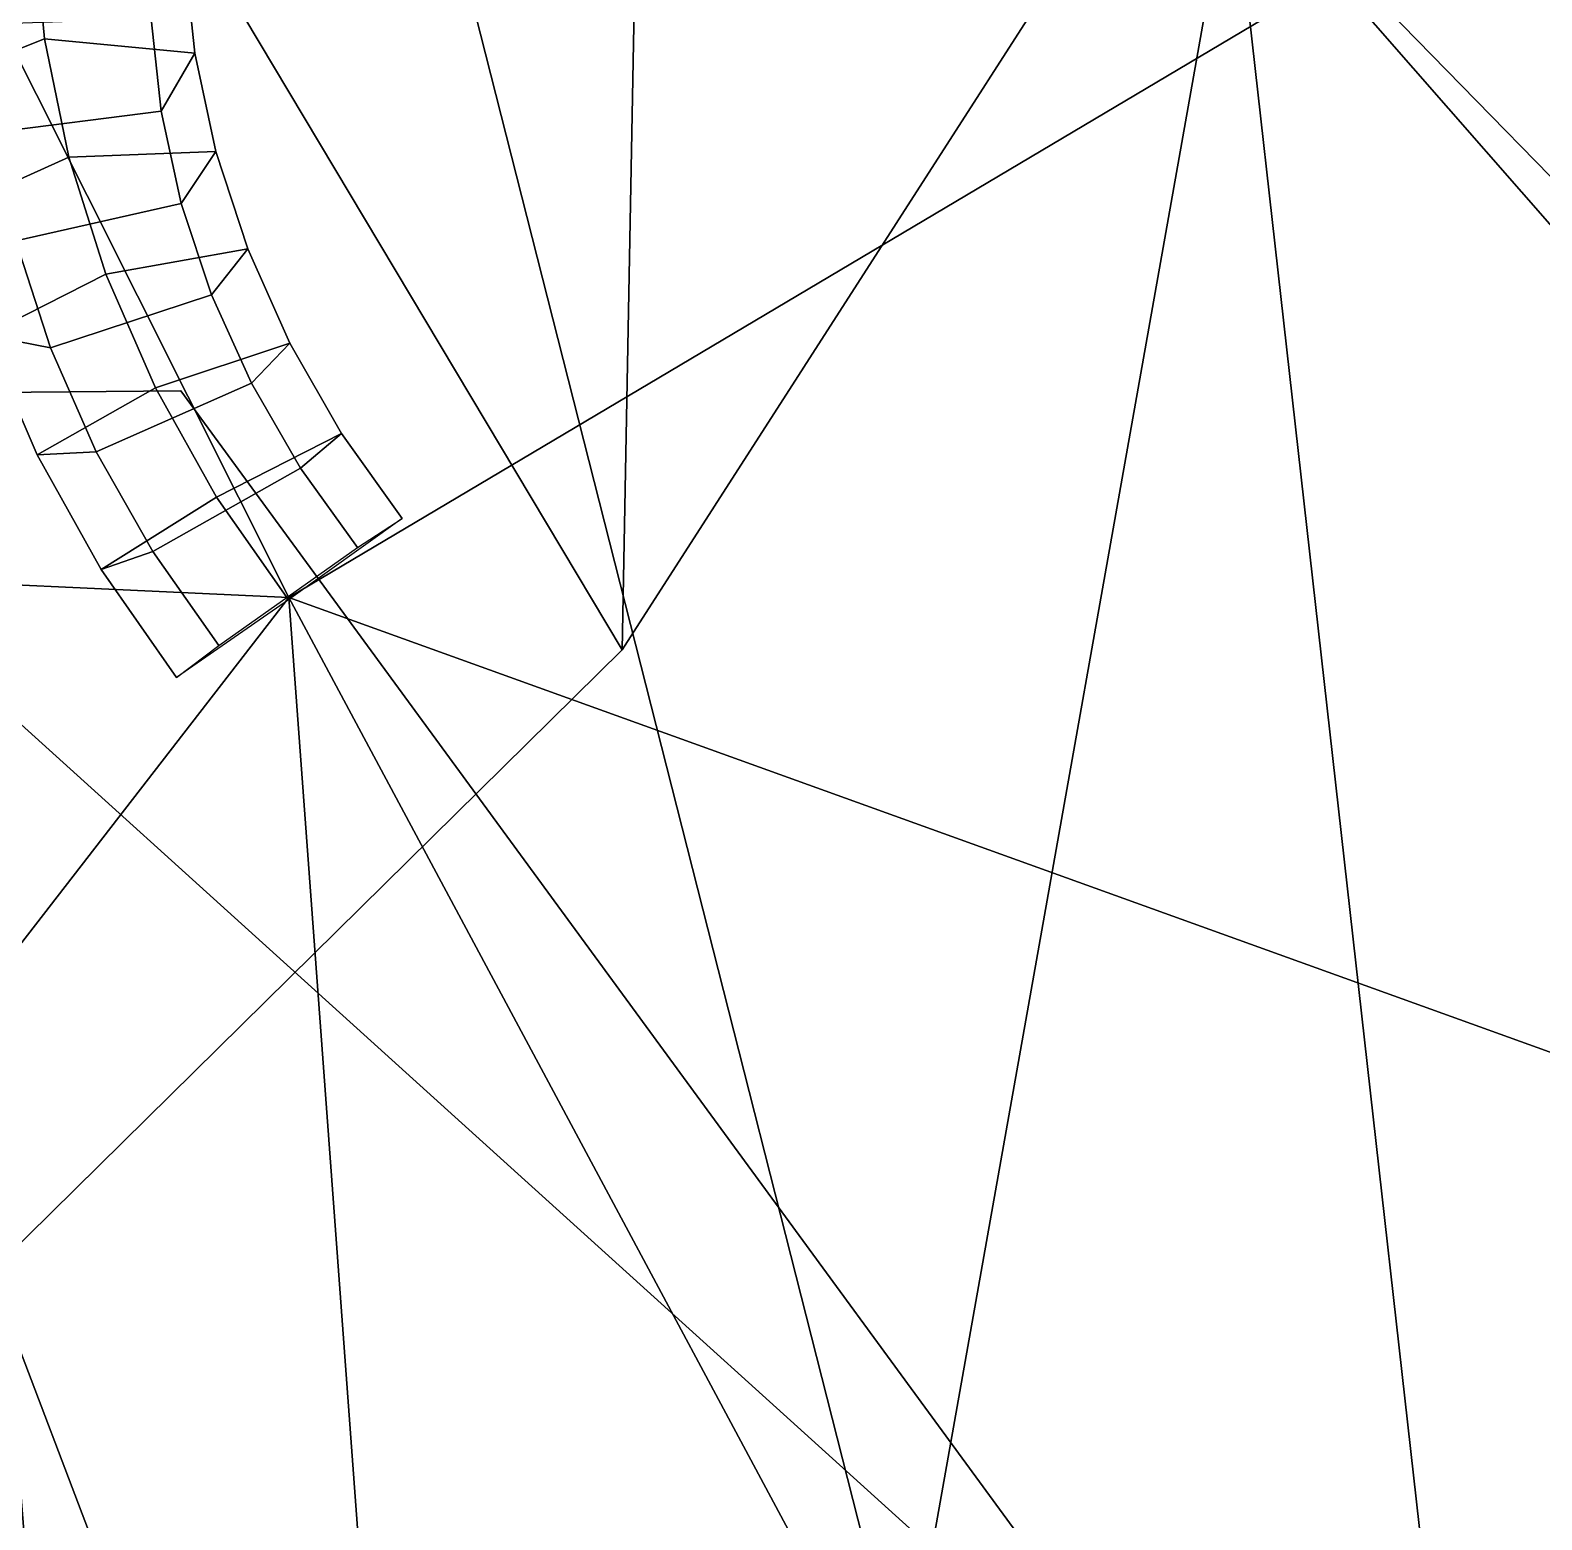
# Model space of a CAD drawing. Header units: metres. Extents: x -219 to 389, y -251 to 301.
# Drawn here: x -7.58 to 12.54, y -40.32 to -20.5 of the extents above; entities that cross this region are included whole.
import ezdxf

# ---------------------------------------------------------------- set-up
doc = ezdxf.new("R2010")
doc.units = ezdxf.units.M

msp = doc.modelspace()

# ---------------------------------------------------------------- linework, layer by layer
at = {"layer": 'Breeder_Leaf', "color": 3}
for points in [[(0.9367, 5.4382, 371.898), (0.3013, -28.7381, 365.4785), (-11.9923, -8.166, 379.2212)], [(0.9367, 5.4382, 371.898), (-11.9923, -8.166, 379.2212), (0.3013, -28.7381, 365.4785)], [(0.9367, 5.4382, 371.898), (10.0119, -13.6261, 359.0981), (0.3013, -28.7381, 365.4785)], [(0.9367, 5.4382, 371.898), (0.3013, -28.7381, 365.4785), (10.0119, -13.6261, 359.0981)], [(0.3013, -28.7381, 365.4785), (-13.9516, -42.7828, 376.6688), (-11.9923, -8.166, 379.2212)], [(0.3013, -28.7381, 365.4785), (-11.9923, -8.166, 379.2212), (-13.9516, -42.7828, 376.6688)], [(-4.1361, -28.04481, 297.8748), (-10.1827, -15.9946, 276.2018), (11.7958, -18.5804, 268.0463)], [(-4.1361, -28.04481, 297.8748), (11.7958, -18.5804, 268.0463), (-10.1827, -15.9946, 276.2018)], [(24.1288, -17.1216, 346.6184), (27.1872, -39.6735, 349.3896), (8.4138, -18.2414, 369.3118)], [(24.1288, -17.1216, 346.6184), (8.4138, -18.2414, 369.3118), (27.1872, -39.6735, 349.3896)], [(8.4138, -18.2414, 369.3118), (4.05674, -42.7505, 391.524), (-1.6582, -20.2691, 391.1974)], [(8.4138, -18.2414, 369.3118), (-1.6582, -20.2691, 391.1974), (4.05674, -42.7505, 391.524)], [(4.05674, -42.7505, 391.524), (8.4138, -18.2414, 369.3118), (10.9445, -40.7477, 368.9429)], [(4.05674, -42.7505, 391.524), (10.9445, -40.7477, 368.9429), (8.4138, -18.2414, 369.3118)], [(8.4138, -18.2414, 369.3118), (27.1872, -39.6735, 349.3896), (10.9445, -40.7477, 368.9429)], [(8.4138, -18.2414, 369.3118), (10.9445, -40.7477, 368.9429), (27.1872, -39.6735, 349.3896)], [(-4.1361, -28.04481, 297.8748), (11.7958, -18.5804, 268.0463), (27.8338, -39.5658, 261.9314)], [(-4.1361, -28.04481, 297.8748), (27.8338, -39.5658, 261.9314), (11.7958, -18.5804, 268.0463)], [(-17.2227, -20.5725, 302.6385), (-6.7033, -52.6535, 292.9797), (-24.1274, -69.4886, 305.1442)], [(-17.2227, -20.5725, 302.6385), (-24.1274, -69.4886, 305.1442), (-6.7033, -52.6535, 292.9797)], [(-17.2227, -20.5725, 302.6385), (-8.3326, -32.03836, 281.6388), (-6.7033, -52.6535, 292.9797)], [(-17.2227, -20.5725, 302.6385), (-6.7033, -52.6535, 292.9797), (-8.3326, -32.03836, 281.6388)], [(-12.5463, -25.3558, 301.798), (-5.5753, -25.2957, 277.2442), (8.2198, -44.1292, 280.5975)], [(-12.5463, -25.3558, 301.798), (8.2198, -44.1292, 280.5975), (-5.5753, -25.2957, 277.2442)], [(-12.5463, -25.3558, 301.798), (4.3536, -69.8374, 288.2879), (-21.3414, -50.9409, 311.2319)], [(-12.5463, -25.3558, 301.798), (-21.3414, -50.9409, 311.2319), (4.3536, -69.8374, 288.2879)], [(-12.5463, -25.3558, 301.798), (8.2198, -44.1292, 280.5975), (4.3536, -69.8374, 288.2879)], [(-12.5463, -25.3558, 301.798), (4.3536, -69.8374, 288.2879), (8.2198, -44.1292, 280.5975)], [(-4.1361, -28.04481, 297.8748), (-13.3593, -39.9552, 321.5872), (-23.6919, -27.1374, 307.2829)], [(-4.1361, -28.04481, 297.8748), (-23.6919, -27.1374, 307.2829), (-13.3593, -39.9552, 321.5872)], [(-1.4404, -64.5935, 324.3927), (-13.3593, -39.9552, 321.5872), (-4.1361, -28.04481, 297.8748)], [(-1.4404, -64.5935, 324.3927), (-4.1361, -28.04481, 297.8748), (-13.3593, -39.9552, 321.5872)], [(-4.1361, -28.04481, 297.8748), (27.8338, -39.5658, 261.9314), (9.2624, -53.04527, 293.8242)], [(-4.1361, -28.04481, 297.8748), (9.2624, -53.04527, 293.8242), (27.8338, -39.5658, 261.9314)], [(-1.4404, -64.5935, 324.3927), (-4.1361, -28.04481, 297.8748), (9.2624, -53.04527, 293.8242)], [(-1.4404, -64.5935, 324.3927), (9.2624, -53.04527, 293.8242), (-4.1361, -28.04481, 297.8748)], [(27.8338, -39.5658, 261.9314), (43.9054, -67.9363, 261.8412), (9.2624, -53.04527, 293.8242)], [(27.8338, -39.5658, 261.9314), (9.2624, -53.04527, 293.8242), (43.9054, -67.9363, 261.8412)], [(27.1872, -39.6735, 349.3896), (25.956, -63.1978, 355.8663), (10.9445, -40.7477, 368.9429)], [(27.1872, -39.6735, 349.3896), (10.9445, -40.7477, 368.9429), (25.956, -63.1978, 355.8663)]]:
    msp.add_3dface(points, dxfattribs=at)
at = {"layer": 'Breeder_Petiole', "color": 3}
for points in [[(-6.1936, -17.6331, 158.0217), (-8.9507, -20.9207, 163.0545), (-8.2545, -18.6849, 164.8943), (-5.3882, -15.267, 159.6407)], [(-8.9633, -17.1835, 157.0241), (-11.6532, -20.3911, 161.9214), (-8.9507, -20.9207, 163.0545), (-6.1936, -17.6331, 158.0217)], [(-7.5354, -19.04103, 298.1433), (-7.3894, -20.6086, 298.6953), (-9.02483, -21.2627, 297.2811), (-9.174, -19.617, 296.6991)], [(-5.5253, -19.4974, 297.1297), (-5.3902, -20.8022, 297.581), (-7.3894, -20.6086, 298.6953), (-7.5354, -19.04103, 298.1433)], [(-5.97, -20.3446, 295.0835), (-5.838, -21.5713, 295.5049), (-5.3902, -20.8022, 297.581), (-5.5253, -19.4974, 297.1297)], [(-8.212, -20.418, 294.8189), (-8.0715, -21.8542, 295.3206), (-5.838, -21.5713, 295.5049), (-5.97, -20.3446, 295.0835)], [(-7.3894, -20.6086, 298.6953), (-7.06677, -22.1827, 299.1445), (-8.6899, -22.9157, 297.7552), (-9.02483, -21.2627, 297.2811)], [(-5.3902, -20.8022, 297.581), (-5.1084, -22.1105, 297.9463), (-7.06677, -22.1827, 299.1445), (-7.3894, -20.6086, 298.6953)], [(-5.838, -21.5713, 295.5049), (-5.5684, -22.8006, 295.8452), (-5.1084, -22.1105, 297.9463), (-5.3902, -20.8022, 297.581)], [(-8.0715, -21.8542, 295.3206), (-7.7692, -23.2954, 295.7278), (-5.5684, -22.8006, 295.8452), (-5.838, -21.5713, 295.5049)], [(-5.1084, -22.1105, 297.9463), (-4.6841, -23.4026, 298.2199), (-6.5721, -23.7395, 299.484), (-7.06677, -22.1827, 299.1445)], [(-5.5684, -22.8006, 295.8452), (-5.165, -24.01417, 296.0992), (-4.6841, -23.4026, 298.2199), (-5.1084, -22.1105, 297.9463)], [(-7.06677, -22.1827, 299.1445), (-6.5721, -23.7395, 299.484), (-8.1744, -24.5511, 298.1143), (-8.6899, -22.9157, 297.7552)], [(-8.6899, -22.9157, 297.7552), (-8.1744, -24.5511, 298.1143), (-7.3097, -24.7198, 296.0344), (-7.7692, -23.2954, 295.7278)], [(-7.7692, -23.2954, 295.7278), (-7.3097, -24.7198, 296.0344), (-5.165, -24.01417, 296.0992), (-5.5684, -22.8006, 295.8452)], [(-4.6841, -23.4026, 298.2199), (-4.1238, -24.6591, 298.3978), (-5.913, -25.2556, 299.7089), (-6.5721, -23.7395, 299.484)], [(-5.165, -24.01417, 296.0992), (-4.634, -25.1935, 296.2632), (-4.1238, -24.6591, 298.3978), (-4.6841, -23.4026, 298.2199)], [(-6.5721, -23.7395, 299.484), (-5.913, -25.2556, 299.7089), (-7.486, -26.1443, 298.3531), (-8.1744, -24.5511, 298.1143)], [(-7.3097, -24.7198, 296.0344), (-6.7, -26.1062, 296.2357), (-4.634, -25.1935, 296.2632), (-5.165, -24.01417, 296.0992)], [(-8.1744, -24.5511, 298.1143), (-7.486, -26.1443, 298.3531), (-6.7, -26.1062, 296.2357), (-7.3097, -24.7198, 296.0344)], [(-4.1238, -24.6591, 298.3978), (-3.4358, -25.8611, 298.4772), (-5.09944, -26.7083, 299.8155), (-5.913, -25.2556, 299.7089)], [(-4.634, -25.1935, 296.2632), (-3.9834, -26.3211, 296.3346), (-3.4358, -25.8611, 298.4772), (-4.1238, -24.6591, 298.3978)], [(-5.913, -25.2556, 299.7089), (-5.09944, -26.7083, 299.8155), (-6.635, -27.6714, 298.4678), (-7.486, -26.1443, 298.3531)], [(-6.7, -26.1062, 296.2357), (-5.9492, -27.4335, 296.3288), (-3.9834, -26.3211, 296.3346), (-4.634, -25.1935, 296.2632)], [(-3.4358, -25.8611, 298.4772), (-2.6306, -26.9905, 298.4572), (-4.1434, -28.07562, 299.8025), (-5.09944, -26.7083, 299.8155)], [(-3.9834, -26.3211, 296.3346), (-3.2229, -27.3798, 296.3124), (-2.6306, -26.9905, 298.4572), (-3.4358, -25.8611, 298.4772)], [(-7.486, -26.1443, 298.3531), (-6.635, -27.6714, 298.4678), (-5.9492, -27.4335, 296.3288), (-6.7, -26.1062, 296.2357)], [(-5.9492, -27.4335, 296.3288), (-5.06869, -28.6818, 296.3123), (-3.2229, -27.3798, 296.3124), (-3.9834, -26.3211, 296.3346)], [(-5.09944, -26.7083, 299.8155), (-4.1434, -28.07562, 299.8025), (-5.6343, -29.1094, 298.4569), (-6.635, -27.6714, 298.4678)], [(-6.635, -27.6714, 298.4678), (-5.6343, -29.1094, 298.4569), (-5.06869, -28.6818, 296.3123), (-5.9492, -27.4335, 296.3288)]]:
    msp.add_3dface(points, dxfattribs=at)
at = {"layer": 'Breeder_Stipule', "color": 3}
for points in [[(-1.3541, -8.1131, 141.0006), (44.7787, -36.8715, 103.3781), (52.73, -33.082, 142.9567)], [(-1.3541, -8.1131, 141.0006), (52.73, -33.082, 142.9567), (44.7787, -36.8715, 103.3781)], [(52.73, -33.082, 142.9567), (37.3143, -47.6546, 175.2339), (-1.3541, -8.1131, 141.0006)], [(52.73, -33.082, 142.9567), (-1.3541, -8.1131, 141.0006), (37.3143, -47.6546, 175.2339)]]:
    msp.add_3dface(points, dxfattribs=at)

doc.saveas('drawing.dxf')
